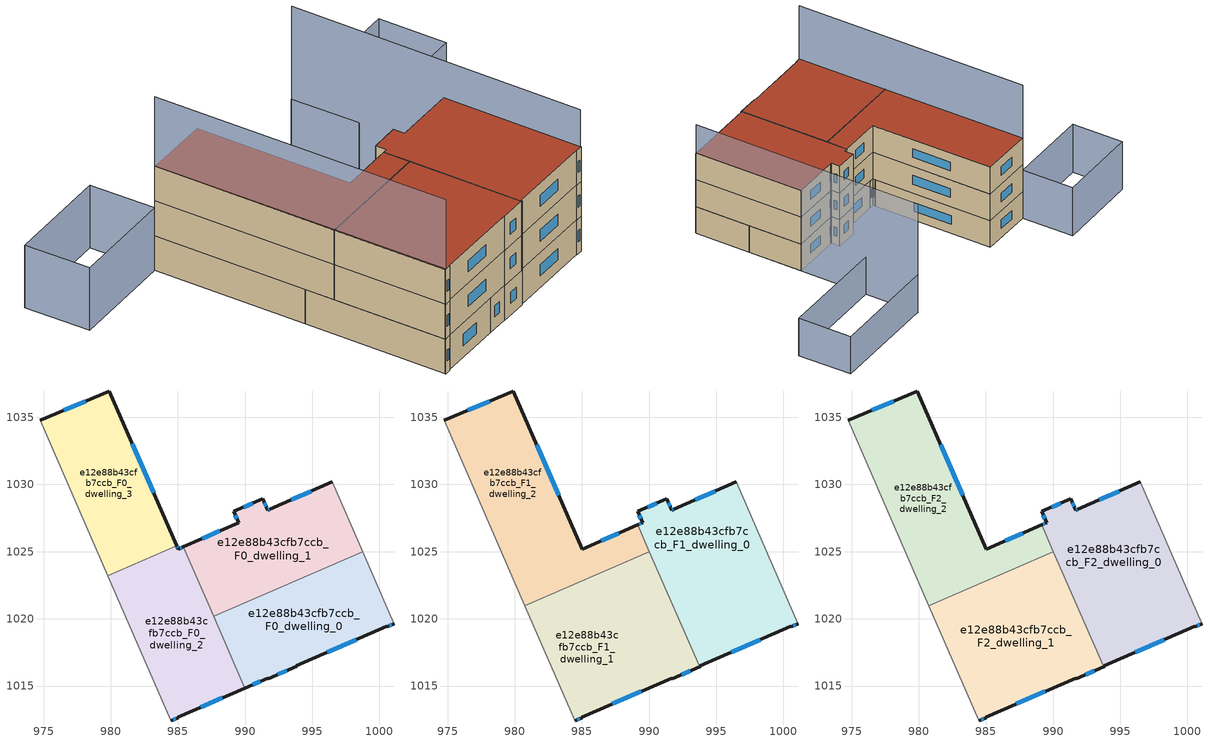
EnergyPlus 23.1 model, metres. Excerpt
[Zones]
e12e88b43cfb7ccb_F0_dwelling_0
 floor ground (EU_floor_Construction): 998.74,1025.01 1001.06,1019.67 1001.08,1019.62 1000.56,1019.41 1000.55,1019.43 993.81,1016.52 993.83,1016.47 991.72,1015.56 991.7,1015.6 989.98,1014.85 987.66,1020.18 z0
 wall outside (EU_wall_Construction): 989.98,1014.85 991.7,1015.6 991.72,1015.56 993.83,1016.47 993.81,1016.52 1000.55,1019.43 1000.56,1019.41 1001.08,1019.62 z0:3
 wall to e12e88b43cfb7ccb_F0_dwelling_1 (EU_wall_Construction): 998.74,1025.01 987.66,1020.18 z0:3
 wall adiabatic (EU_wall_Construction): 1001.08,1019.62 1001.06,1019.67 998.74,1025.01 z0:3
 wall to e12e88b43cfb7ccb_F0_dwelling_2 (EU_wall_Construction): 987.66,1020.18 989.98,1014.85 z0:3
 window (EU_Window_Construction): 996.11,1017.51 998.26,1018.44 / 992.44,1015.87 993.11,1016.16 / 990.57,1015.11 991.12,1015.34 / 1000.74,1019.48 1000.9,1019.55 z1.02:1.98
e12e88b43cfb7ccb_F0_dwelling_1
 floor ground (EU_floor_Construction): 996.5,1030.2 998.74,1025.01 987.66,1020.18 985.41,1025.36 989.52,1027.15 989.16,1027.99 991.32,1028.94 991.68,1028.1 991.85,1028.17 z0
 wall outside (EU_wall_Construction): 996.5,1030.2 991.85,1028.17 991.68,1028.1 991.32,1028.94 989.16,1027.99 989.52,1027.15 985.41,1025.36 z0:3
 wall adiabatic (EU_wall_Construction): 998.74,1025.01 996.5,1030.2 z0:3
 wall to e12e88b43cfb7ccb_F0_dwelling_2 (EU_wall_Construction): 985.41,1025.36 987.66,1020.18 z0:3
 window (EU_Window_Construction): 994.92,1029.51 993.43,1028.86 / 988.12,1026.54 986.81,1025.97 / 989.28,1027.71 989.4,1027.44 / 990.58,1028.62 989.89,1028.32 / 991.56,1028.38 991.44,1028.65 / 991.79,1028.15 991.74,1028.12 z1.02:1.98
e12e88b43cfb7ccb_F0_dwelling_2
 floor ground (EU_floor_Construction): 985.41,1025.36 989.98,1014.85 984.99,1012.68 985.01,1012.64 984.5,1012.4 984.48,1012.44 979.78,1023.21 984.92,1025.45 985.03,1025.19 z0
 wall outside (EU_wall_Construction): 985.41,1025.36 985.03,1025.19 984.92,1025.45 / 984.5,1012.4 985.01,1012.64 984.99,1012.68 989.98,1014.85 z0:3
 wall adiabatic (EU_wall_Construction): 979.78,1023.21 984.48,1012.44 984.5,1012.4 z0:3
 wall to e12e88b43cfb7ccb_F0_dwelling_3 (EU_wall_Construction): 984.92,1025.45 979.78,1023.21 z0:3
 window (EU_Window_Construction): 984.99,1025.28 984.96,1025.36 / 985.28,1025.3 985.16,1025.25 / 986.69,1013.42 988.28,1014.11 / 984.67,1012.49 984.84,1012.56 z1.02:1.98
e12e88b43cfb7ccb_F0_dwelling_3
 floor ground (EU_floor_Construction): 979.9,1036.95 984.92,1025.45 979.78,1023.21 974.74,1034.76 z0
 wall outside (EU_wall_Construction): 984.92,1025.45 979.9,1036.95 974.74,1034.76 z0:3
 wall adiabatic (EU_wall_Construction): 974.74,1034.76 979.78,1023.21 z0:3
 window (EU_Window_Construction): 978.14,1036.21 976.49,1035.51 / 983.21,1029.37 981.61,1033.04 z1.02:1.98
e12e88b43cfb7ccb_F1_dwelling_0
 floor to e12e88b43cfb7ccb_F0_dwelling_0 (EU_floor_Construction): 998.74,1025.01 1001.06,1019.67 1001.08,1019.62 1000.56,1019.41 1000.55,1019.43 993.81,1016.52 993.83,1016.47 993.76,1016.43 991.41,1021.82 z3
 floor to e12e88b43cfb7ccb_F0_dwelling_1 (EU_floor_Construction): 996.5,1030.2 998.74,1025.01 991.41,1021.82 989.16,1026.99 989.52,1027.15 989.16,1027.99 991.32,1028.94 991.68,1028.1 991.85,1028.17 z3
 wall outside (EU_wall_Construction): 996.5,1030.2 991.85,1028.17 991.68,1028.1 991.32,1028.94 989.16,1027.99 989.52,1027.15 989.16,1026.99 / 993.76,1016.43 993.83,1016.47 993.81,1016.52 1000.55,1019.43 1000.56,1019.41 1001.08,1019.62 z3:6
 wall adiabatic (EU_wall_Construction): 1001.08,1019.62 1001.06,1019.67 996.5,1030.2 z3:6
 wall to e12e88b43cfb7ccb_F1_dwelling_1 (EU_wall_Construction): 990.02,1025 993.76,1016.43 z3:6
 wall to e12e88b43cfb7ccb_F1_dwelling_2 (EU_wall_Construction): 989.16,1026.99 990.02,1025 z3:6
 window (EU_Window_Construction): 991.79,1028.15 991.74,1028.12 / 994.92,1029.51 993.43,1028.86 / 1000.74,1019.48 1000.9,1019.55 / 996.11,1017.51 998.26,1018.44 / 989.4,1027.1 989.28,1027.05 / 989.28,1027.71 989.4,1027.44 / 990.58,1028.62 989.89,1028.32 / 991.56,1028.38 991.44,1028.65 z4.02:4.98
e12e88b43cfb7ccb_F1_dwelling_1
 floor to e12e88b43cfb7ccb_F0_dwelling_2 (EU_floor_Construction): 986.27,1023.37 989.98,1014.85 984.99,1012.68 985.01,1012.64 984.5,1012.4 984.48,1012.44 980.76,1020.97 z3
 floor to e12e88b43cfb7ccb_F0_dwelling_0 (EU_floor_Construction): 991.41,1021.81 993.76,1016.43 991.72,1015.56 991.7,1015.6 989.98,1014.85 987.66,1020.18 z3
 floor to e12e88b43cfb7ccb_F0_dwelling_1 (EU_floor_Construction): 990.02,1025 991.41,1021.81 987.66,1020.18 986.27,1023.37 z3
 wall outside (EU_wall_Construction): 984.5,1012.4 985.01,1012.64 984.99,1012.68 991.7,1015.6 991.72,1015.56 993.76,1016.43 z3:6
 wall adiabatic (EU_wall_Construction): 980.76,1020.97 984.48,1012.44 984.5,1012.4 z3:6
 wall to e12e88b43cfb7ccb_F1_dwelling_2 (EU_wall_Construction): 990.02,1025 980.76,1020.97 z3:6
 window (EU_Window_Construction): 992.41,1015.86 993.06,1016.14 / 987.27,1013.68 989.42,1014.61 / 984.67,1012.49 984.84,1012.56 z4.02:4.98
e12e88b43cfb7ccb_F1_dwelling_2
 floor to e12e88b43cfb7ccb_F0_dwelling_2 (EU_floor_Construction): 985.41,1025.35 986.27,1023.37 980.76,1020.97 979.78,1023.21 984.92,1025.45 985.03,1025.19 z3
 floor to e12e88b43cfb7ccb_F0_dwelling_3 (EU_floor_Construction): 979.9,1036.95 984.92,1025.45 979.78,1023.21 974.74,1034.76 z3
 floor to e12e88b43cfb7ccb_F0_dwelling_1 (EU_floor_Construction): 989.16,1026.99 990.02,1025 986.27,1023.37 985.41,1025.35 z3
 wall outside (EU_wall_Construction): 989.16,1026.99 985.03,1025.19 979.9,1036.95 974.74,1034.76 z3:6
 wall adiabatic (EU_wall_Construction): 974.74,1034.76 980.76,1020.97 z3:6
 window (EU_Window_Construction): 983.29,1029.19 981.65,1032.95 / 987.75,1026.38 986.44,1025.8 / 978.14,1036.21 976.49,1035.51 z4.02:4.98
e12e88b43cfb7ccb_F2_dwelling_0
 floor to e12e88b43cfb7ccb_F1_dwelling_0 (EU_floor_Construction): 996.5,1030.2 1001.06,1019.67 1001.08,1019.62 1000.56,1019.41 1000.55,1019.43 993.81,1016.52 993.83,1016.47 993.76,1016.43 989.16,1026.99 989.52,1027.15 989.16,1027.99 991.32,1028.94 991.68,1028.1 991.85,1028.17 z6
 wall outside (EU_wall_Construction): 996.5,1030.2 991.85,1028.17 991.68,1028.1 991.32,1028.94 989.16,1027.99 989.52,1027.15 989.16,1026.99 / 993.76,1016.43 993.83,1016.47 993.81,1016.52 1000.55,1019.43 1000.56,1019.41 1001.08,1019.62 z6:9
 wall adiabatic (EU_wall_Construction): 1001.08,1019.62 1001.06,1019.67 996.5,1030.2 z6:9
 wall to e12e88b43cfb7ccb_F2_dwelling_1 (EU_wall_Construction): 990.02,1025 993.76,1016.43 z6:9
 wall to e12e88b43cfb7ccb_F2_dwelling_2 (EU_wall_Construction): 989.16,1026.99 990.02,1025 z6:9
 window (EU_Window_Construction): 991.79,1028.15 991.74,1028.12 / 994.92,1029.51 993.43,1028.86 / 1000.74,1019.48 1000.9,1019.55 / 996.11,1017.51 998.26,1018.44 / 989.4,1027.1 989.28,1027.05 / 989.28,1027.71 989.4,1027.44 / 990.58,1028.62 989.89,1028.32 / 991.56,1028.38 991.44,1028.65 z7.02:7.98
 roof outside (EU_roof_Construction): 1000.56,1019.41 1001.08,1019.62 1001.06,1019.67 996.5,1030.2 991.85,1028.17 991.68,1028.1 991.32,1028.94 989.16,1027.99 989.52,1027.15 989.16,1026.99 993.76,1016.43 993.83,1016.47 993.81,1016.52 1000.55,1019.43 z9
e12e88b43cfb7ccb_F2_dwelling_1
 floor to e12e88b43cfb7ccb_F1_dwelling_1 (EU_floor_Construction): 990.02,1025 993.76,1016.43 991.72,1015.56 991.7,1015.6 984.99,1012.68 985.01,1012.64 984.5,1012.4 984.48,1012.44 980.76,1020.97 z6
 wall outside (EU_wall_Construction): 984.5,1012.4 985.01,1012.64 984.99,1012.68 991.7,1015.6 991.72,1015.56 993.76,1016.43 z6:9
 wall adiabatic (EU_wall_Construction): 980.76,1020.97 984.48,1012.44 984.5,1012.4 z6:9
 wall to e12e88b43cfb7ccb_F2_dwelling_2 (EU_wall_Construction): 990.02,1025 980.76,1020.97 z6:9
 window (EU_Window_Construction): 992.41,1015.86 993.06,1016.14 / 987.27,1013.68 989.42,1014.61 / 984.67,1012.49 984.84,1012.56 z7.02:7.98
 roof outside (EU_roof_Construction): 991.72,1015.56 993.76,1016.43 990.02,1025 980.76,1020.97 984.48,1012.44 984.5,1012.4 985.01,1012.64 984.99,1012.68 991.7,1015.6 z9
e12e88b43cfb7ccb_F2_dwelling_2
 floor to e12e88b43cfb7ccb_F1_dwelling_2 (EU_floor_Construction): 989.16,1026.99 990.02,1025 980.76,1020.97 974.74,1034.76 979.9,1036.95 985.03,1025.19 z6
 wall outside (EU_wall_Construction): 989.16,1026.99 985.03,1025.19 979.9,1036.95 974.74,1034.76 z6:9
 wall adiabatic (EU_wall_Construction): 974.74,1034.76 980.76,1020.97 z6:9
 window (EU_Window_Construction): 983.29,1029.19 981.65,1032.95 / 987.75,1026.38 986.44,1025.8 / 978.14,1036.21 976.49,1035.51 z7.02:7.98
 roof outside (EU_roof_Construction): 990.02,1025 989.16,1026.99 985.03,1025.19 979.9,1036.95 974.74,1034.76 980.76,1020.97 z9
shading: 974.74,1034.76 984.54,1012.47 z0:15; 1001.04,1019.66 991.44,1041.93 z0:12.2; 1002.18,1046.65 1004.47,1041.47 / 1004.47,1041.47 993.67,1036.71 / 993.67,1036.71 991.39,1041.89 / 991.39,1041.89 1002.18,1046.65 z0:4.2; 974.74,1034.76 966.7,1031.18 / 966.7,1031.18 964.5,1036.11 / 964.5,1036.11 972.54,1039.69 / 972.54,1039.69 974.74,1034.76 z0:5.4
[Building]
EU S2 Campaign: North Axis=0; Terrain=City; Solar Distribution=FullExterior
[Site:Location]
Vienna: Latitude=48; Longitude=16.5; Time Zone=1; Elevation=183
[SizingPeriod:WeatherFileDays]
AnnualSizingPeriod: Begin Month=1; Begin Day of Month=1; End Month=12; End Day of Month=31; Day of Week for Start Day=Monday; Use Weather File Daylight Saving Period=No; Use Weather File Rain and Snow Indicators=No
[MATERIAL]
EU_InternalMass_Material: Roughness=MediumRough; Thickness=0.1; Conductivity=1; Density=1800; Specific Heat=900; Thermal Absorptance=0.9; Solar Absorptance=0.7; Visible Absorptance=0.7
[MATERIAL:NOMASS] Roughness=MediumRough; Thermal Absorptance=0.9; Solar Absorptance=0.7; Visible Absorptance=0.7
Name | Thermal Resistance
EU_wall_NoMass | 0.942466
EU_roof_NoMass | 0.551687
EU_floor_NoMass | 0.66527
[WINDOWMATERIAL:SIMPLEGLAZINGSYSTEM]
EU_Window_SimpleGlazing: UFactor=2.03367; Solar Heat Gain Coefficient=0.65; Visible Transmittance=0.65
[CONSTRUCTION]
EU_wall_Construction: EU_wall_NoMass
EU_roof_Construction: EU_roof_NoMass
EU_floor_Construction: EU_floor_NoMass
EU_Window_Construction: EU_Window_SimpleGlazing
EU_InternalMass_Construction: EU_InternalMass_Material
[ZONE] Type=1; Multiplier=1; Ceiling Height=autocalculate; Floor Area=autocalculate; Part of Total Floor Area=Yes
Name | Volume
e12e88b43cfb7ccb_F0_dwelling_0 | 211.492
e12e88b43cfb7ccb_F1_dwelling_0; e12e88b43cfb7ccb_F2_dwelling_0 | 281.987
e12e88b43cfb7ccb_F0_dwelling_1 | 211.49
e12e88b43cfb7ccb_F1_dwelling_1; e12e88b43cfb7ccb_F2_dwelling_1 | 281.98
e12e88b43cfb7ccb_F0_dwelling_2 | 211.471
e12e88b43cfb7ccb_F1_dwelling_2; e12e88b43cfb7ccb_F2_dwelling_2 | 281.99
e12e88b43cfb7ccb_F0_dwelling_3 | 211.482
[INTERNALMASS] Construction=EU_InternalMass_Construction
Name | Zone or ZoneList | Surface Area
e12e88b43cfb7ccb_F0_dwelling_0_EU_InternalMass | e12e88b43cfb7ccb_F0_dwelling_0 | 70.4968
e12e88b43cfb7ccb_F0_dwelling_1_EU_InternalMass | e12e88b43cfb7ccb_F0_dwelling_1 | 70.497
e12e88b43cfb7ccb_F0_dwelling_2_EU_InternalMass | e12e88b43cfb7ccb_F0_dwelling_2 | 70.4898
e12e88b43cfb7ccb_F0_dwelling_3_EU_InternalMass | e12e88b43cfb7ccb_F0_dwelling_3 | 70.4938
e12e88b43cfb7ccb_F1_dwelling_0_EU_InternalMass | e12e88b43cfb7ccb_F1_dwelling_0 | 93.9956
e12e88b43cfb7ccb_F1_dwelling_1_EU_InternalMass | e12e88b43cfb7ccb_F1_dwelling_1 | 93.9942
e12e88b43cfb7ccb_F1_dwelling_2_EU_InternalMass | e12e88b43cfb7ccb_F1_dwelling_2 | 93.9979
e12e88b43cfb7ccb_F2_dwelling_0_EU_InternalMass | e12e88b43cfb7ccb_F2_dwelling_0 | 93.9956
e12e88b43cfb7ccb_F2_dwelling_1_EU_InternalMass | e12e88b43cfb7ccb_F2_dwelling_1 | 93.9942
e12e88b43cfb7ccb_F2_dwelling_2_EU_InternalMass | e12e88b43cfb7ccb_F2_dwelling_2 | 93.9979
[OTHEREQUIPMENT] Fuel Type=Electricity; Design Level Calculation Method=Watts/Area; Power per Zone Floor Area=1; Fraction Latent=0; Fraction Radiant=0; Fraction Lost=0; Carbon Dioxide Generation Rate=0; EndUse Subcategory=EU_Step8_InternalGains
Name | Zone or ZoneList or Space or SpaceList | Schedule
EU_Step8_InternalGain_e12e88b43cfb7ccb_F0_dwelling_0_f000 | e12e88b43cfb7ccb_F0_dwelling_0 | EU_Step8_GainSchedule_e12e88b43cfb7ccb_F0_dwelling_0_f000
EU_Step8_InternalGain_e12e88b43cfb7ccb_F0_dwelling_1_f000 | e12e88b43cfb7ccb_F0_dwelling_1 | EU_Step8_GainSchedule_e12e88b43cfb7ccb_F0_dwelling_1_f000
EU_Step8_InternalGain_e12e88b43cfb7ccb_F0_dwelling_2_f000 | e12e88b43cfb7ccb_F0_dwelling_2 | EU_Step8_GainSchedule_e12e88b43cfb7ccb_F0_dwelling_2_f000
EU_Step8_InternalGain_e12e88b43cfb7ccb_F0_dwelling_3_f000 | e12e88b43cfb7ccb_F0_dwelling_3 | EU_Step8_GainSchedule_e12e88b43cfb7ccb_F0_dwelling_3_f000
EU_Step8_InternalGain_e12e88b43cfb7ccb_F1_dwelling_0_f000 | e12e88b43cfb7ccb_F1_dwelling_0 | EU_Step8_GainSchedule_e12e88b43cfb7ccb_F1_dwelling_0_f000
EU_Step8_InternalGain_e12e88b43cfb7ccb_F1_dwelling_1_f000 | e12e88b43cfb7ccb_F1_dwelling_1 | EU_Step8_GainSchedule_e12e88b43cfb7ccb_F1_dwelling_1_f000
EU_Step8_InternalGain_e12e88b43cfb7ccb_F1_dwelling_2_f000 | e12e88b43cfb7ccb_F1_dwelling_2 | EU_Step8_GainSchedule_e12e88b43cfb7ccb_F1_dwelling_2_f000
EU_Step8_InternalGain_e12e88b43cfb7ccb_F2_dwelling_0_f000 | e12e88b43cfb7ccb_F2_dwelling_0 | EU_Step8_GainSchedule_e12e88b43cfb7ccb_F2_dwelling_0_f000
EU_Step8_InternalGain_e12e88b43cfb7ccb_F2_dwelling_1_f000 | e12e88b43cfb7ccb_F2_dwelling_1 | EU_Step8_GainSchedule_e12e88b43cfb7ccb_F2_dwelling_1_f000
EU_Step8_InternalGain_e12e88b43cfb7ccb_F2_dwelling_2_f000 | e12e88b43cfb7ccb_F2_dwelling_2 | EU_Step8_GainSchedule_e12e88b43cfb7ccb_F2_dwelling_2_f000
[ZONEVENTILATION:DESIGNFLOWRATE] Schedule=EU_AlwaysOn; Design Flow Rate Calculation Method=AirChanges/Hour; Air Changes per Hour=0.530523; Ventilation Type=Natural; Fan Pressure Rise=0; Fan Total Efficiency=1; Constant Term Coefficient=1; Temperature Term Coefficient=0; Velocity Term Coefficient=0; Velocity Squared Term Coefficient=0; Minimum Indoor Temperature=-100; Maximum Indoor Temperature=100; Delta Temperature=-100; Minimum Outdoor Temperature=-100; Maximum Outdoor Temperature=100; Maximum Wind Speed=40
Name | Zone or ZoneList or Space or SpaceList
EU_ConstantAir_e12e88b43cfb7ccb_F0_dwelling_0 | e12e88b43cfb7ccb_F0_dwelling_0
EU_ConstantAir_e12e88b43cfb7ccb_F0_dwelling_1 | e12e88b43cfb7ccb_F0_dwelling_1
EU_ConstantAir_e12e88b43cfb7ccb_F0_dwelling_2 | e12e88b43cfb7ccb_F0_dwelling_2
EU_ConstantAir_e12e88b43cfb7ccb_F0_dwelling_3 | e12e88b43cfb7ccb_F0_dwelling_3
EU_ConstantAir_e12e88b43cfb7ccb_F1_dwelling_0 | e12e88b43cfb7ccb_F1_dwelling_0
EU_ConstantAir_e12e88b43cfb7ccb_F1_dwelling_1 | e12e88b43cfb7ccb_F1_dwelling_1
EU_ConstantAir_e12e88b43cfb7ccb_F1_dwelling_2 | e12e88b43cfb7ccb_F1_dwelling_2
EU_ConstantAir_e12e88b43cfb7ccb_F2_dwelling_0 | e12e88b43cfb7ccb_F2_dwelling_0
EU_ConstantAir_e12e88b43cfb7ccb_F2_dwelling_1 | e12e88b43cfb7ccb_F2_dwelling_1
EU_ConstantAir_e12e88b43cfb7ccb_F2_dwelling_2 | e12e88b43cfb7ccb_F2_dwelling_2
[HVACTEMPLATE:THERMOSTAT] Constant Heating Setpoint=20; Constant Cooling Setpoint=50
EU_HeatOnly_e12e88b43cfb7ccb_F0_dwelling_0; EU_HeatOnly_e12e88b43cfb7ccb_F0_dwelling_1; EU_HeatOnly_e12e88b43cfb7ccb_F0_dwelling_2; EU_HeatOnly_e12e88b43cfb7ccb_F0_dwelling_3; EU_HeatOnly_e12e88b43cfb7ccb_F1_dwelling_0; EU_HeatOnly_e12e88b43cfb7ccb_F1_dwelling_1; EU_HeatOnly_e12e88b43cfb7ccb_F1_dwelling_2; EU_HeatOnly_e12e88b43cfb7ccb_F2_dwelling_0; EU_HeatOnly_e12e88b43cfb7ccb_F2_dwelling_1; EU_HeatOnly_e12e88b43cfb7ccb_F2_dwelling_2
[HVACTEMPLATE:ZONE:IDEALLOADSAIRSYSTEM] System Availability Schedule=EU_AlwaysOn; Maximum Heating Supply Air Temperature=50; Minimum Cooling Supply Air Temperature=13; Maximum Heating Supply Air Humidity Ratio=0.0156; Minimum Cooling Supply Air Humidity Ratio=0.0077; Heating Limit=NoLimit; Cooling Limit=NoLimit; Heating Availability Schedule=EU_AlwaysOn; Cooling Availability Schedule=EU_CoolingOff; Dehumidification Control Type=ConstantSensibleHeatRatio; Cooling Sensible Heat Ratio=0.7; Dehumidification Setpoint=60; Humidification Control Type=None; Humidification Setpoint=30; Outdoor Air Method=None; Outdoor Air Flow Rate per Person=0.00944; Outdoor Air Flow Rate per Zone Floor Area=0; Outdoor Air Flow Rate per Zone=0; Demand Controlled Ventilation Type=None; Outdoor Air Economizer Type=NoEconomizer; Heat Recovery Type=None; Sensible Heat Recovery Effectiveness=0.7; Latent Heat Recovery Effectiveness=0.65
Name | Template Thermostat
e12e88b43cfb7ccb_F0_dwelling_0 | EU_HeatOnly_e12e88b43cfb7ccb_F0_dwelling_0
e12e88b43cfb7ccb_F0_dwelling_1 | EU_HeatOnly_e12e88b43cfb7ccb_F0_dwelling_1
e12e88b43cfb7ccb_F0_dwelling_2 | EU_HeatOnly_e12e88b43cfb7ccb_F0_dwelling_2
e12e88b43cfb7ccb_F0_dwelling_3 | EU_HeatOnly_e12e88b43cfb7ccb_F0_dwelling_3
e12e88b43cfb7ccb_F1_dwelling_0 | EU_HeatOnly_e12e88b43cfb7ccb_F1_dwelling_0
e12e88b43cfb7ccb_F1_dwelling_1 | EU_HeatOnly_e12e88b43cfb7ccb_F1_dwelling_1
e12e88b43cfb7ccb_F1_dwelling_2 | EU_HeatOnly_e12e88b43cfb7ccb_F1_dwelling_2
e12e88b43cfb7ccb_F2_dwelling_0 | EU_HeatOnly_e12e88b43cfb7ccb_F2_dwelling_0
e12e88b43cfb7ccb_F2_dwelling_1 | EU_HeatOnly_e12e88b43cfb7ccb_F2_dwelling_1
e12e88b43cfb7ccb_F2_dwelling_2 | EU_HeatOnly_e12e88b43cfb7ccb_F2_dwelling_2
[SIZING:ZONE] Zone Cooling Design Supply Air Temperature Input Method=SupplyAirTemperature; Zone Cooling Design Supply Air Temperature=13; Zone Heating Design Supply Air Temperature Input Method=SupplyAirTemperature; Zone Heating Design Supply Air Temperature=50; Zone Cooling Design Supply Air Humidity Ratio=0.008; Zone Heating Design Supply Air Humidity Ratio=0.008; Cooling Design Air Flow Method=DesignDay; Cooling Design Air Flow Rate=0; Cooling Minimum Air Flow per Zone Floor Area=0.000762; Cooling Minimum Air Flow=0; Cooling Minimum Air Flow Fraction=0.2; Heating Design Air Flow Method=DesignDay; Heating Design Air Flow Rate=0; Heating Maximum Air Flow per Zone Floor Area=0.002032; Heating Maximum Air Flow=0.141576; Heating Maximum Air Flow Fraction=0.3; Account for Dedicated Outdoor Air System=No; Dedicated Outdoor Air System Control Strategy=NeutralSupplyAir; Dedicated Outdoor Air Low Setpoint Temperature for Design=autosize; Dedicated Outdoor Air High Setpoint Temperature for Design=autosize; Zone Load Sizing Method=Sensible Load Only No Latent Load; Zone Latent Cooling Design Supply Air Humidity Ratio Input Method=HumidityRatioDifference; Zone Cooling Design Supply Air Humidity Ratio Difference=0.005; Zone Latent Heating Design Supply Air Humidity Ratio Input Method=HumidityRatioDifference; Zone Humidification Design Supply Air Humidity Ratio Difference=0.005
e12e88b43cfb7ccb_F0_dwelling_0; e12e88b43cfb7ccb_F0_dwelling_1; e12e88b43cfb7ccb_F0_dwelling_2; e12e88b43cfb7ccb_F0_dwelling_3; e12e88b43cfb7ccb_F1_dwelling_0; e12e88b43cfb7ccb_F1_dwelling_1; e12e88b43cfb7ccb_F1_dwelling_2; e12e88b43cfb7ccb_F2_dwelling_0; e12e88b43cfb7ccb_F2_dwelling_1; e12e88b43cfb7ccb_F2_dwelling_2
[SCHEDULE:CONSTANT]
Name | Hourly Value
EU_AlwaysOn | 1
EU_CoolingOff | 0
[SCHEDULE:FILE] Column Number=1; Rows to Skip at Top=0; Number of Hours of Data=8760; Column Separator=Comma; Interpolate to Timestep=No; Minutes per Item=60; Adjust Schedule for Daylight Savings=Yes
Name | File
EU_Step8_GainSchedule_e12e88b43cfb7ccb_F0_dwelling_0_f000 | ../../schedules/e12e88b43cfb7ccb/e12e88b43cfb7ccb_F0_dwelling_0_f000_gain.csv
EU_Step8_GainSchedule_e12e88b43cfb7ccb_F0_dwelling_1_f000 | ../../schedules/e12e88b43cfb7ccb/e12e88b43cfb7ccb_F0_dwelling_1_f000_gain.csv
EU_Step8_GainSchedule_e12e88b43cfb7ccb_F0_dwelling_2_f000 | ../../schedules/e12e88b43cfb7ccb/e12e88b43cfb7ccb_F0_dwelling_2_f000_gain.csv
EU_Step8_GainSchedule_e12e88b43cfb7ccb_F0_dwelling_3_f000 | ../../schedules/e12e88b43cfb7ccb/e12e88b43cfb7ccb_F0_dwelling_3_f000_gain.csv
EU_Step8_GainSchedule_e12e88b43cfb7ccb_F1_dwelling_0_f000 | ../../schedules/e12e88b43cfb7ccb/e12e88b43cfb7ccb_F1_dwelling_0_f000_gain.csv
EU_Step8_GainSchedule_e12e88b43cfb7ccb_F1_dwelling_1_f000 | ../../schedules/e12e88b43cfb7ccb/e12e88b43cfb7ccb_F1_dwelling_1_f000_gain.csv
EU_Step8_GainSchedule_e12e88b43cfb7ccb_F1_dwelling_2_f000 | ../../schedules/e12e88b43cfb7ccb/e12e88b43cfb7ccb_F1_dwelling_2_f000_gain.csv
EU_Step8_GainSchedule_e12e88b43cfb7ccb_F2_dwelling_0_f000 | ../../schedules/e12e88b43cfb7ccb/e12e88b43cfb7ccb_F2_dwelling_0_f000_gain.csv
EU_Step8_GainSchedule_e12e88b43cfb7ccb_F2_dwelling_1_f000 | ../../schedules/e12e88b43cfb7ccb/e12e88b43cfb7ccb_F2_dwelling_1_f000_gain.csv
EU_Step8_GainSchedule_e12e88b43cfb7ccb_F2_dwelling_2_f000 | ../../schedules/e12e88b43cfb7ccb/e12e88b43cfb7ccb_F2_dwelling_2_f000_gain.csv
